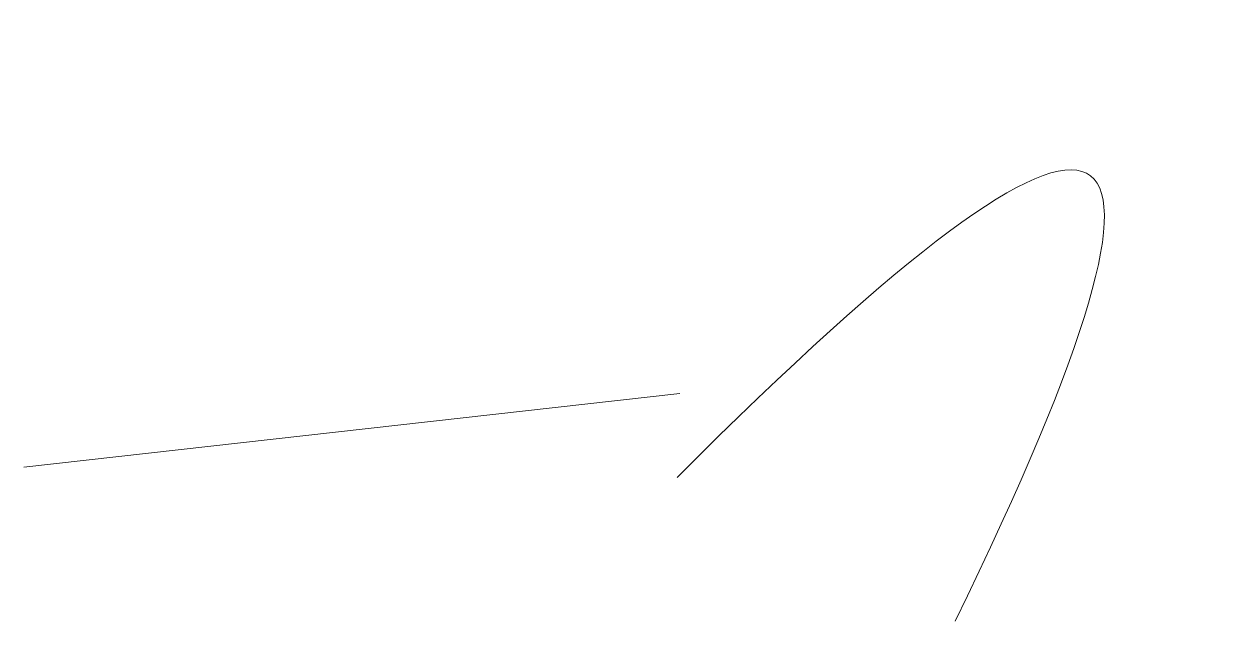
# Model space of a CAD drawing. Header units: inches. Extents: x -6.7 to 9.6, y -2.7 to 5.4.
import ezdxf

# ---------------------------------------------------------------- set-up
doc = ezdxf.new("R2010")
doc.units = ezdxf.units.IN
doc.header["$MEASUREMENT"] = 0
doc.layers.add('Layer 1', color=7, linetype='Continuous')

msp = doc.modelspace()

# ---------------------------------------------------------------- linework, layer by layer
at = {"layer": 'Layer 1', "color": 250, "lineweight": 18}
for points in [[(2.189, -0.779), (8.367, 5.405), (9.631, 4.751), (5.981, -2.739)], [(-6.714, -0.641), (-6.714, -0.641), (2.226, 0.366), (2.226, 0.366)]]:
    msp.add_open_spline(points, degree=3, dxfattribs=at)

doc.saveas('drawing.dxf')
